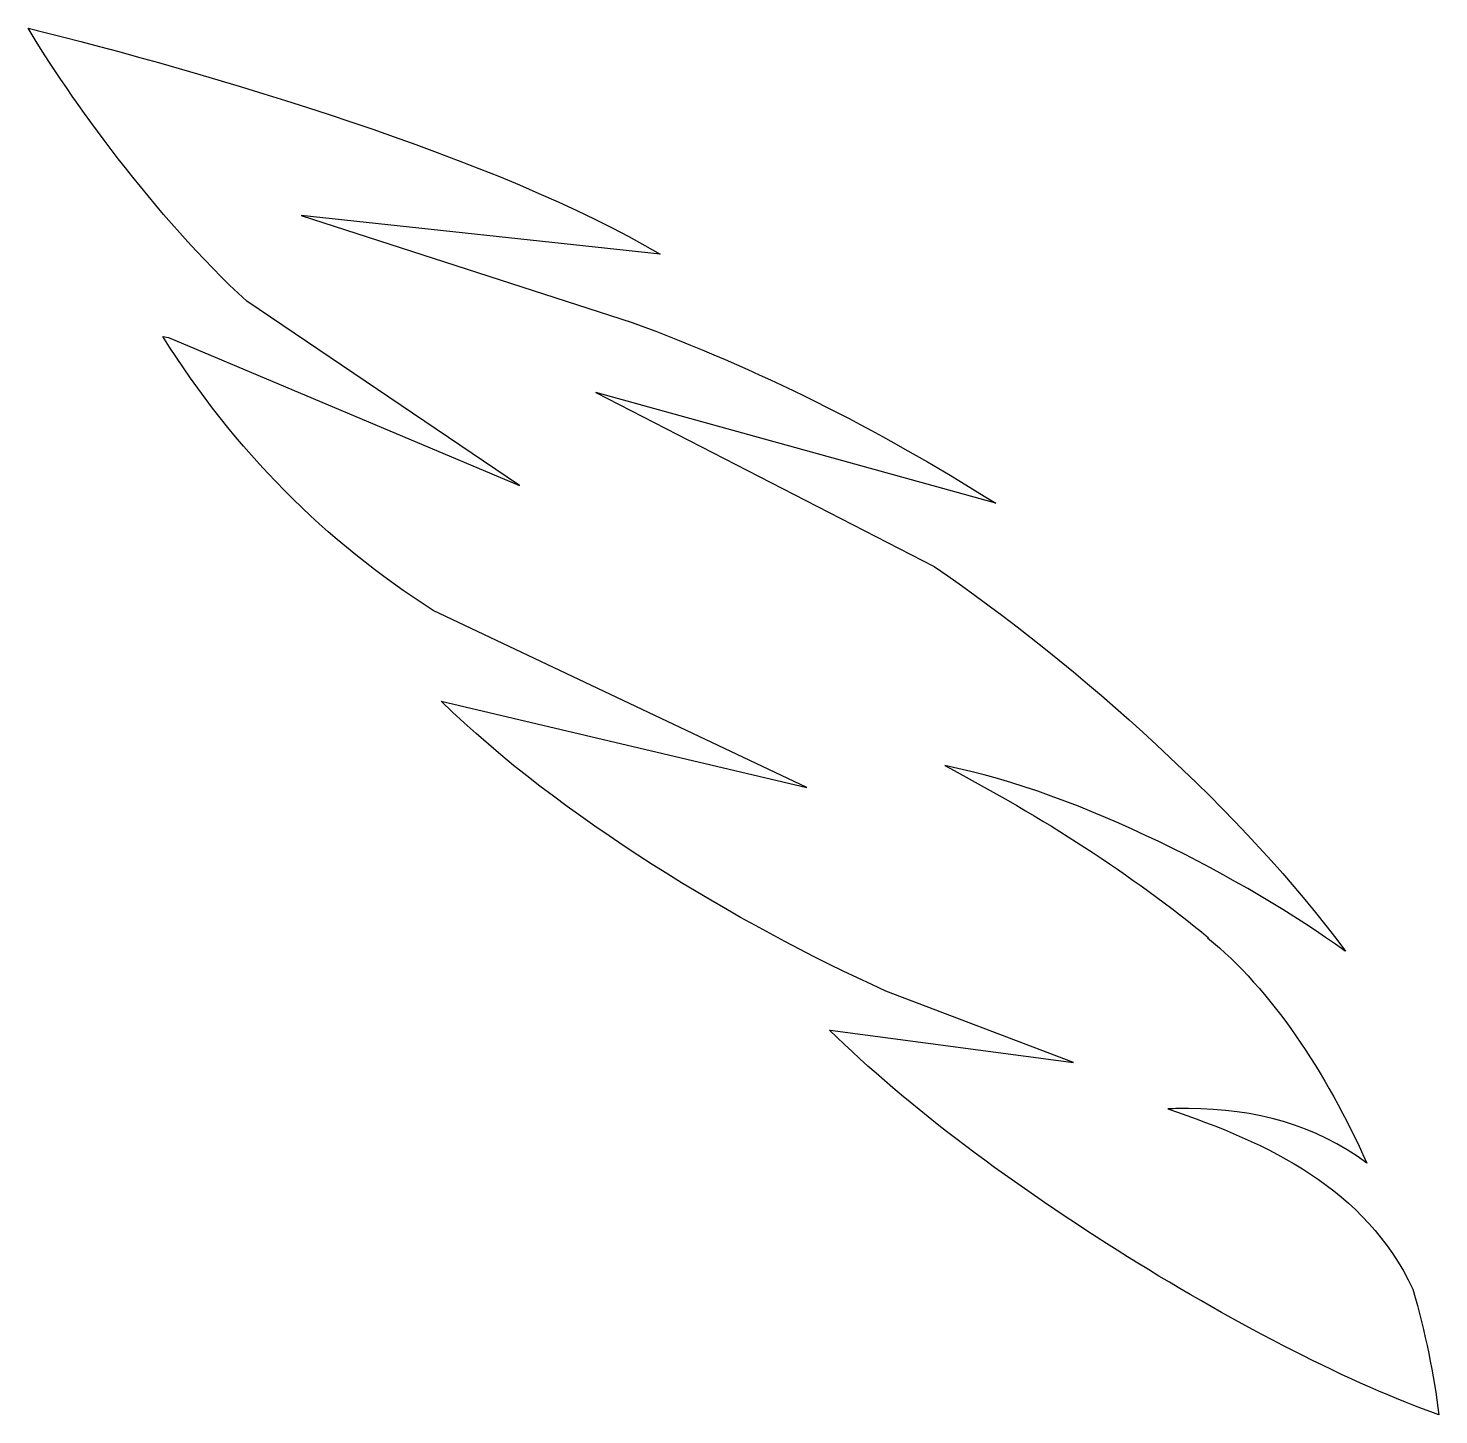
# Model space of a CAD drawing. Header units: centimetres. Extents: x -10.2 to 10.1, y -10.1 to 9.8.
import ezdxf

# ---------------------------------------------------------------- set-up
doc = ezdxf.new("R2010")
doc.units = ezdxf.units.CM
doc.header["$MEASUREMENT"] = 0
doc.layers.add('Layer 1', color=7, linetype='Continuous')

msp = doc.modelspace()

# ---------------------------------------------------------------- linework, layer by layer
at = {"layer": 'Layer 1'}
msp.add_open_spline([(-10.1516, 9.78322), (-9.5793, 8.811), (-8.32286, 7.06482), (-7.01473, 5.86346), (-7.01473, 5.86346), (-7.01473, 5.86346), (-3.09969, 3.21455), (-3.09969, 3.21455), (-3.09969, 3.21455), (-3.09969, 3.21455), (-8.1375, 5.34256), (-8.1375, 5.34256), (-8.1375, 5.34256), (-8.1375, 5.34256), (-8.21846, 5.35584), (-8.21846, 5.35584), (-8.21846, 5.35584), (-7.19197, 3.71745), (-5.87666, 2.40299), (-4.3388, 1.42233), (-4.3388, 1.42233), (-4.3388, 1.42233), (1.02918, -1.1236), (1.02918, -1.1236), (1.02918, -1.1236), (1.02918, -1.1236), (-4.22101, 0.11647), (-4.22101, 0.11647), (-4.22101, 0.11647), (-2.51321, -1.55043), (0.02138, -3.07649), (2.16322, -4.04542), (2.16322, -4.04542), (2.16322, -4.04542), (4.85881, -5.07305), (4.85881, -5.07305), (4.85881, -5.07305), (4.85881, -5.07305), (1.36351, -4.60642), (1.36351, -4.60642), (1.36351, -4.60642), (1.36351, -4.60642), (1.35474, -4.60709), (1.35474, -4.60709), (1.35474, -4.60709), (3.56181, -6.78675), (7.63962, -9.26345), (10.10249, -10.13101), (10.10249, -10.13101), (10.03565, -9.56216), (9.90881, -8.94972), (9.73057, -8.32799), (9.73057, -8.32799), (9.04576, -6.87885), (7.66856, -6.2319), (6.21321, -5.7374), (6.21321, -5.7374), (6.3129, -5.73339), (6.41148, -5.7315), (6.5091, -5.73209), (6.5091, -5.73209), (7.46872, -5.73728), (8.32831, -5.96823), (9.06912, -6.51654), (9.06912, -6.51654), (8.48552, -5.21368), (7.69807, -4.02167), (6.78168, -3.27998), (6.78168, -3.27998), (6.78168, -3.27998), (6.79813, -3.28154), (6.79813, -3.28154), (6.79813, -3.28154), (5.69788, -2.37185), (4.42239, -1.55518), (3.01102, -0.80755), (3.01102, -0.80755), (4.9822, -1.20127), (7.31806, -2.43755), (8.75809, -3.47088), (8.75809, -3.47088), (8.75809, -3.47088), (8.76323, -3.4713), (8.76323, -3.4713), (8.76323, -3.4713), (7.32151, -1.51892), (4.93598, 0.63691), (2.85537, 2.05161), (2.85537, 2.05161), (2.85537, 2.05161), (-2.00171, 4.55317), (-2.00171, 4.55317), (-2.00171, 4.55317), (-2.00171, 4.55317), (3.74072, 2.96116), (3.74072, 2.96116), (3.74072, 2.96116), (1.97949, 4.06583), (0.33945, 4.88571), (-1.48094, 5.55795), (-1.48094, 5.55795), (-1.48094, 5.55795), (-6.23285, 7.09181), (-6.23285, 7.09181), (-6.23285, 7.09181), (-6.23285, 7.09181), (-1.07685, 6.5362), (-1.07685, 6.5362), (-1.07685, 6.5362), (-3.35383, 7.90173), (-7.61722, 9.15947), (-10.15152, 9.78322), (-10.15152, 9.78322), (-10.15152, 9.78322), (-10.1516, 9.78322), (-10.1516, 9.78322)], degree=3, knots=[0, 0, 0, 0, 0.03333333, 0.03333333, 0.03333333, 0.03333333, 0.06666667, 0.06666667, 0.06666667, 0.06666667, 0.1, 0.1, 0.1, 0.1, 0.13333333, 0.13333333, 0.13333333, 0.13333333, 0.16666667, 0.16666667, 0.16666667, 0.16666667, 0.2, 0.2, 0.2, 0.2, 0.23333333, 0.23333333, 0.23333333, 0.23333333, 0.26666667, 0.26666667, 0.26666667, 0.26666667, 0.3, 0.3, 0.3, 0.3, 0.33333333, 0.33333333, 0.33333333, 0.33333333, 0.36666667, 0.36666667, 0.36666667, 0.36666667, 0.4, 0.4, 0.4, 0.4, 0.43333333, 0.43333333, 0.43333333, 0.43333333, 0.46666667, 0.46666667, 0.46666667, 0.46666667, 0.5, 0.5, 0.5, 0.5, 0.53333333, 0.53333333, 0.53333333, 0.53333333, 0.56666667, 0.56666667, 0.56666667, 0.56666667, 0.6, 0.6, 0.6, 0.6, 0.63333333, 0.63333333, 0.63333333, 0.63333333, 0.66666667, 0.66666667, 0.66666667, 0.66666667, 0.7, 0.7, 0.7, 0.7, 0.73333333, 0.73333333, 0.73333333, 0.73333333, 0.76666667, 0.76666667, 0.76666667, 0.76666667, 0.8, 0.8, 0.8, 0.8, 0.83333333, 0.83333333, 0.83333333, 0.83333333, 0.86666667, 0.86666667, 0.86666667, 0.86666667, 0.9, 0.9, 0.9, 0.9, 0.93333333, 0.93333333, 0.93333333, 0.93333333, 1, 1, 1, 1], dxfattribs=at)

doc.saveas('drawing.dxf')
